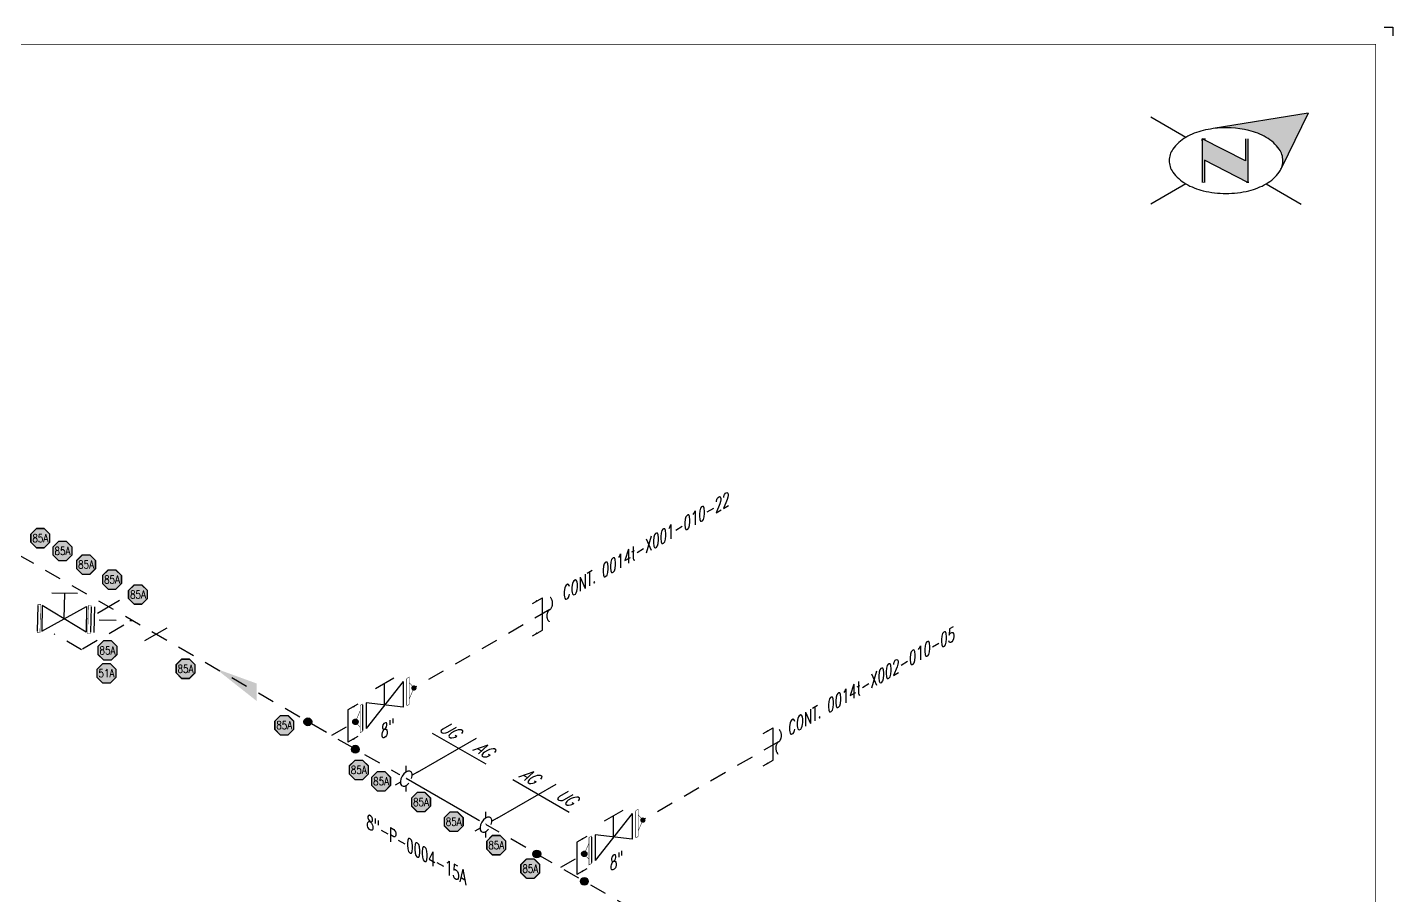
# Model space of a CAD drawing. Header units: inches. Extents: x 0.1 to 17.4, y 0.1 to 11.4.
# Drawn here: x 7.38 to 17.38, y 5.02 to 11.37 of the extents above; entities that cross this region are included whole.
import ezdxf
from ezdxf.enums import TextEntityAlignment as Align

# ---------------------------------------------------------------- set-up
doc = ezdxf.new("R2010")
doc.units = ezdxf.units.IN
doc.header["$MEASUREMENT"] = 0
doc.linetypes.add('HIDDEN2', pattern=[0.1875, 0.125, -0.0625])
for name, color, linetype in [('BORDER', 3, 'Continuous'), ('COMP', 1, 'Continuous'), ('Continuation', 7, 'Continuous'), ('DL', 20, 'Continuous'), ('EQUIP-ANNO', 150, 'Continuous'), ('FITTINGS', 4, 'Continuous'), ('FLOW', 1, 'Continuous'), ('PART_PCML', 7, 'Continuous'), ('PIPE-ANNO', 150, 'HIDDEN2'), ('TEXT', 7, 'Continuous'), ('UNAS.PIPE', 251, 'Continuous'), ('WELD POINTS', 41, 'Continuous'), ('Welds', 7, 'Continuous')]:
    doc.layers.add(name, color=color, linetype=linetype)
doc.layers.add('PIPE', color=7, linetype='Continuous', lineweight=30)
doc.styles.add('PART_Standard', font='romans', dxfattribs={"width": 0.8, "height": 0.09})
doc.styles.add('Richmond', font='arial.ttf')
doc.styles.add('SIMPLEX', font='ROMANS')
doc.dimstyles.new('Richmond', dxfattribs={"dimtxt": 0.18, "dimasz": 0.18, "dimexe": 0.18, "dimexo": 0.0625, "dimgap": 0.09, "dimtad": 0, "dimtih": 1, "dimtoh": 1, "dimdec": 4, "dimzin": 0, "dimdsep": 46, "dimtxsty": 'Richmond', "dimcen": 0.09, "dimadec": 0, "dimazin": 0, "dimtfac": 1, "dimtdec": 4, "dimtofl": 0, "dimtmove": 0, "dimatfit": 3, "dimfxl": 1, "dimtolj": 1, "dimtzin": 0, "dimarcsym": 0})

# ---------------------------------------------------------------- blocks, each defined once
blk = doc.blocks.new('north2')
at = {"layer": 'BORDER'}
for points in [[(-0.706, -0.7673, -0.156851), (-0.679, -0.8512, -0.095667), (-0.6893, -0.9048), (-0.4945, -0.5044), (-1.1905, -0.6173, -0.092194), (-0.9281, -0.6306, -0.072341), (-0.8009, -0.6813, -0.106617)], [(-0.9381, -1.0109), (-0.9364, -1.0092), (-0.9364, -0.6907), (-0.9524, -0.6907), (-0.9524, -0.8533), (-1.2701, -0.6907), (-1.2701, -0.7067), (-1.2701, -1.0118), (-1.254, -1.0118), (-1.254, -0.8492)]]:
    blk.add_hatch(color=7, dxfattribs=at).paths.add_polyline_path(points)
at = {"layer": 'BORDER', "color": 7}
for p, q in [((-1.3895, -0.6813), (-1.6462, -0.5331)), ((-0.4945, -0.5044), (-1.1905, -0.6173)), ((-0.4945, -0.5044), (-0.6893, -0.9048)), ((-1.2701, -0.6907), (-1.2701, -1.0118)), ((-0.9524, -0.8533), (-1.2701, -0.6907)), ((-1.2701, -0.7067), (-1.2701, -0.6907)), ((-1.262, -0.6907), (-1.246, -0.6907)), ((-0.9524, -0.6907), (-0.9524, -0.8533)), ((-0.9364, -0.6907), (-0.9364, -1.0118)), ((-0.9364, -1.0118), (-1.254, -0.8492)), ((-1.254, -0.8492), (-1.254, -1.0118)), ((-1.3895, -1.0211), (-1.6462, -1.1694)), ((-1.2603, -1.0109), (-1.262, -1.0092)), ((-0.9283, -1.0118), (-0.9444, -1.0118)), ((-0.8009, -1.0211), (-0.5441, -1.1694))]:
    blk.add_line(p, q, dxfattribs=at)
for centre, radius, start, end in [((-1.2376, -0.9443), 0.3037, 120, 144.34287), ((-1.1517, -1.0932), 0.4756, 103.44948, 120), ((-1.0952, -1.3294), 0.7185, 97.62035, 103.44948), ((-1.0952, -1.3294), 0.7185, 76.55052, 97.62035), ((-1.0387, -1.0932), 0.4756, 60, 76.55052), ((-0.9527, -0.9443), 0.3037, 35.65713, 60), ((-1.3674, -0.8512), 0.144, 144.34287, 180), ((-0.823, -0.8512), 0.144, 360, 35.65713), ((-1.3674, -0.8512), 0.144, 180, 215.65713), ((-0.823, -0.8512), 0.144, 337.57958, 360), ((-1.2376, -0.7582), 0.3037, 215.65713, 240), ((-0.9527, -0.7582), 0.3037, 300, 324.34287), ((-0.823, -0.8512), 0.144, 324.34287, 337.55468), ((-1.1517, -0.6093), 0.4756, 240, 256.55052), ((-1.0952, -0.373), 0.7185, 256.55052, 270), ((-1.0952, -0.373), 0.7185, 270, 283.44948), ((-1.0387, -0.6093), 0.4756, 283.44948, 300)]:
    blk.add_arc(centre, radius, start, end, dxfattribs=at)
blk = doc.blocks.new('A$C6804a2e5')
blk.add_blockref('north2', (0, 0))
blk = doc.blocks.new('A$C860dd1f6')
at = {"layer": 'PIPE'}
blk.add_blockref('A$C6804a2e5', (0, 0), dxfattribs=at)
blk = doc.blocks.new('Border')
at = {"layer": 'BORDER', "const_width": 0.005}
blk.add_lwpolyline([(0.25, 0.25), (17.25, 0.25), (17.25, 11.25), (0.25, 11.25)], close=True, dxfattribs=at)
blk = doc.blocks.new('3_VALVE_FLANGE_GATE_30')
at = {"color": 0, "linetype": 'ByBlock', "lineweight": -2}
blk.add_wipeout([(-0.1624, -0.1875), (-0.1353, -0.1719), (0, 0), (0.1353, -0.0156), (0.1624, 0), (0.1624, 0.1875), (0.1353, 0.1719), (0, 0), (-0.1353, 0.0156), (-0.1624, 0)], dxfattribs=at)
for p, q in [((0.1353, 0.1719), (-0.1353, -0.1719)), ((0.0677, 0.1953), (-0.0677, 0.1172)), ((0, 0), (0, 0.1563)), ((0.1353, 0.1719), (0.1353, -0.0156)), ((0.1624, 0.1875), (0.1624, 0)), ((-0.1624, 0), (-0.1624, -0.1875)), ((-0.1353, 0.0156), (-0.1353, -0.1719)), ((0.1353, -0.0156), (-0.1353, 0.0156))]:
    blk.add_line(p, q, dxfattribs=at)
blk = doc.blocks.new('AM9A04')
at = {"linetype": 'Continuous', "const_width": 0.01}
blk.add_lwpolyline([(0, -0.289), (0, 0.289), (-0.05, 0.318), (-0.05, -0.26)], close=True, dxfattribs=at)
at = {"const_width": 0.01}
blk.add_lwpolyline([(-0.05, -0.144), (-0.15, 0.087), (-0.05, 0.202)], dxfattribs=at)
blk = doc.blocks.new('1_Text_30')
at = {"layer": 'TEXT', "style": 'PART_Standard', "oblique": 30, "width": 0.8}
blk.add_attdef('TEXT', (0, 0), '', height=0.09, rotation=30, dxfattribs=at)
blk = doc.blocks.new('1_BREAK-PIPE_PIPE_00')
at = {"color": 0, "linetype": 'ByBlock', "lineweight": -2}
for centre, major_axis in [((0.03, -0.092), (0, 0.101)), ((-0.03, 0.092), (0, -0.101))]:
    blk.add_ellipse(centre, major_axis=major_axis, ratio=0.711978, start_param=0.427466, end_param=3.141593, dxfattribs=at)
blk = doc.blocks.new('1_Tilde_00')
at = {"layer": 'PIPE-ANNO', "xscale": -0.5000000000000001, "yscale": 0.5, "zscale": 0.5}
blk.add_blockref('1_BREAK-PIPE_PIPE_00', (0, 0), dxfattribs=at)
blk = doc.blocks.new('1_Cont_330')
at = {"layer": 'Continuation', "style": 'PART_Standard', "oblique": 330, "width": 0.8}
blk.add_attdef('CONT.', (0, 0), '', height=0.09, rotation=330, dxfattribs=at)
blk = doc.blocks.new('2_WELD_SINGLE_00')
at = {"linetype": 'ByBlock', "lineweight": -2}
h = blk.add_hatch(color=0, dxfattribs=at)
edge = h.paths.add_edge_path()
edge.add_arc((0, 0), 0.0286, 0, 360)
at = {"color": 0, "linetype": 'ByBlock', "lineweight": -2}
blk.add_circle((0, 0), 0.0286, dxfattribs=at)
blk = doc.blocks.new('*U19')
at = {"layer": 'WELD POINTS'}
for p, rotation in [((-0.174, 0.1004), 329.9999999999985), ((0.174, -0.1004), 60.00000000000217)]:
    blk.add_blockref('2_WELD_SINGLE_00', p, dxfattribs=dict(at, rotation=rotation))
blk = doc.blocks.new('3_VALVE_FLANGE_GATE_00')
at = {"color": 0, "linetype": 'ByBlock', "lineweight": -2}
blk.add_line((-0.0938, 0.1875), (0.0938, 0.1875), dxfattribs=at)
blk.add_wipeout([(-0.1949, -0.0938), (-0.1624, -0.0938), (0, 0), (0.1624, -0.0938), (0.1949, -0.0938), (0.1949, 0.0938), (0.1624, 0.0938), (0, 0), (-0.1624, 0.0938), (-0.1949, 0.0938)], dxfattribs=at)
for p, q in [((0, 0), (0, 0.1875)), ((-0.1949, 0.0938), (-0.1949, -0.0938)), ((-0.1624, 0.0938), (-0.1624, -0.0938)), ((-0.1624, -0.0938), (0.1624, 0.0938)), ((0.1624, -0.0938), (-0.1624, 0.0938)), ((0.1624, 0.0938), (0.1624, -0.0938)), ((0.1949, 0.0938), (0.1949, -0.0938))]:
    blk.add_line(p, q, dxfattribs=at)
blk = doc.blocks.new('1_ARROW_FLOW_30')
at = {"color": 0, "linetype": 'ByBlock'}
blk.add_solid([(-0.15, -0.1505), (0.15, 0.0866), (-0.15, -0.0227)], dxfattribs=at)
blk = doc.blocks.new('AG UG SYMBOL')
blk.add_wipeout([(0, 0), (-0.0315, -0.0546), (0.0315, -0.0546)]).dxf.layer = 'FITTINGS'
at = {"layer": 'FITTINGS', "linetype": 'ByBlock', "lineweight": -2}
for p, q in [((-0.0812, 0.0469), (-0.0433, 0.025)), ((0.0812, 0.0469), (0.0433, 0.025)), ((-0.0433, -0.025), (-0.0812, -0.0469)), ((0.0433, -0.025), (0.0812, -0.0469))]:
    blk.add_line(p, q, dxfattribs=at)
at = {"layer": 'FITTINGS'}
blk.add_ellipse((0, 0), major_axis=(-0.0612, 0), ratio=0.57735, start_param=5.03414, end_param=10.673824, dxfattribs=at)
blk = doc.blocks.new('*U31')
at = {"layer": 'PIPE-ANNO', "linetype": 'Continuous'}
for p, q in [((0.0866, 0.05), (0.5196, 0.3)), ((0.2019, 0.3334), (0.6155, 0.0946))]:
    blk.add_line(p, q, dxfattribs=at)
at = {"layer": 'TEXT', "style": 'PART_Standard', "oblique": 30, "width": 0.8}
blk.add_attdef('SPEC_2_30/30', text='', height=0.09, rotation=330, dxfattribs=at).set_placement((0.6215, 0.1335), align=Align.RIGHT)
blk.add_attdef('SPEC_1_30/30', (0.2416, 0.3528), '', height=0.09, rotation=330, dxfattribs=at)
blk = doc.blocks.new('*U32')
at = {"layer": 'PIPE-ANNO', "linetype": 'Continuous'}
for p, q in [((0.0866, 0.05), (0.5196, 0.3)), ((0.1959, 0.3369), (0.5867, 0.1113))]:
    blk.add_line(p, q, dxfattribs=at)
at = {"layer": 'TEXT', "style": 'PART_Standard', "oblique": 30, "width": 0.8}
blk.add_attdef('SPEC_2_30/30', text='', height=0.09, rotation=330, dxfattribs=at).set_placement((0.5926, 0.1502), align=Align.RIGHT)
blk.add_attdef('SPEC_1_30/30', (0.2355, 0.3563), '', height=0.09, rotation=330, dxfattribs=at)
blk = doc.blocks.new('PART_PCML')
blk.add_hatch(color=0).paths.add_polyline_path([(-0.0699, -0.029), (-0.029, -0.0699), (0.029, -0.0699), (0.0699, -0.029), (0.0699, 0.029), (0.029, 0.0699), (-0.029, 0.0699), (-0.0699, 0.029)])
at = {"color": 7, "const_width": 0.009}
blk.add_lwpolyline([(-0.0699, 0.029), (-0.029, 0.0699), (0.029, 0.0699), (0.0699, 0.029), (0.0699, -0.029), (0.029, -0.0699), (-0.029, -0.0699), (-0.0699, -0.029), (-0.0699, 0.029), (-0.029, 0.0699)], dxfattribs=at)
at = {"color": 18, "true_color": 0x000000}
blk.add_lwpolyline([(-0.029, 0.0699), (-0.0699, 0.029), (-0.0699, -0.029), (-0.029, -0.0699), (0.029, -0.0699), (0.0699, -0.029), (0.0699, 0.029), (0.029, 0.0699)], close=True, dxfattribs=at)
at = {"color": 7, "true_color": 0xffffff, "style": 'SIMPLEX', "width": 0.8, "flags": 1}
for tag, p in [('CIRCUIT', (-0.0939, 0.0889)), ('DM', (-0.0527, -0.1332)), ('TYPE', (-0.0749, -0.2043))]:
    blk.add_attdef(tag, p, '', height=0.0586, dxfattribs=at)
at = {"color": 7, "true_color": 0xffffff, "style": 'SIMPLEX', "width": 0.8}
blk.add_attdef('DMDISP', text='', height=0.0586, dxfattribs=at).set_placement((0, 0), align=Align.MIDDLE_CENTER)
blk = doc.blocks.new('*U48')
at = {"layer": 'DL', "color": 20, "linetype": 'ByBlock', "ltscale": 0.7}
blk.add_line((0.0541, -0.1497), (0.0541, 0.0873), dxfattribs=at)
for points in [[(0.1257, 0.046), (0.0541, 0.0873)], [(0.1257, -0.191), (0.0541, -0.1497)]]:
    blk.add_leader(points, dimstyle='Richmond', override={"dimasz": 0.04, "dimgap": 0.09, "dimtad": 0}, dxfattribs=at)
blk = doc.blocks.new('*U61')
at = {"color": 20, "linetype": 'ByBlock', "ltscale": 0.7}
blk.add_line((-0.0541, -0.1498), (-0.0541, 0.0873), dxfattribs=at)
for points in [[(-0.1257, 0.0459), (-0.0541, 0.0873)], [(-0.1257, -0.191), (-0.0541, -0.1498)]]:
    blk.add_leader(points, dimstyle='Richmond', override={"dimasz": 0.04, "dimgap": 0.09, "dimtad": 0}, dxfattribs=at)

msp = doc.modelspace()

# ---------------------------------------------------------------- linework, layer by layer
for p, q in [((17.3125, 11.375), (17.375, 11.375)), ((17.375, 11.375), (17.375, 11.3125))]:
    msp.add_line(p, q)
at = {"layer": 'EQUIP-ANNO', "linetype": 'HIDDEN2'}
for p, q in [((7.7748, 6.8163), (7.5739, 6.9323)), ((8.0854, 6.9956), (7.7748, 6.8163))]:
    msp.add_line(p, q, dxfattribs=at)
at = {"layer": 'FITTINGS', "linetype": 'ByBlock', "lineweight": -2}
msp.add_line((8.2393, 6.8836), (8.4017, 6.9774), dxfattribs=at)
at = {"layer": 'PIPE', "linetype": 'HIDDEN2'}
for p, q in [((10.1528, 5.8726), (6.6295, 7.9068)), ((7.4531, 7.0465), (8.1465, 7.0309)), ((9.9082, 6.3626), (9.6062, 6.1882)), ((11.8064, 4.9179), (10.7364, 5.5357)), ((11.5842, 5.3949), (11.2822, 5.2206))]:
    msp.add_line(p, q, dxfattribs=at)
at = {"layer": 'PIPE'}
msp.add_line((10.7364, 5.5357), (10.1528, 5.8726), dxfattribs=at)
at = {"layer": 'UNAS.PIPE', "linetype": 'HIDDEN2'}
for p, q in [((11.2031, 7.1102), (10.1298, 6.4906)), ((12.8791, 6.1426), (11.8058, 5.5229))]:
    msp.add_line(p, q, dxfattribs=at)

# ---------------------------------------------------------------- block references
at = {"layer": 'BORDER'}
for name, p in [('Border', (0, 0)), ('A$C860dd1f6', (17.25, 11.25))]:
    msp.add_blockref(name, p, dxfattribs=at)
at = {"layer": 'Continuation'}
ref = msp.add_blockref('1_Cont_330', (11.2997, 7.172), dxfattribs=at)
ref.add_attrib('CONT.', 'CONT. 0014t-X001-010-22', (11.2997, 7.172), dxfattribs={"height": 0.09, "rotation": 30, "style": 'PART_Standard', "oblique": 30, "width": 0.8})
ref = msp.add_blockref('1_Cont_330', (12.9495, 6.1832), dxfattribs=at)
ref.add_attrib('CONT.', 'CONT. 0014t-X002-010-05', (12.9495, 6.1832), dxfattribs={"height": 0.09, "rotation": 30, "style": 'PART_Standard', "oblique": 30, "width": 0.8})
at = {"layer": 'DL'}
for p in [(11.2031, 7.1102), (12.8924, 6.1572)]:
    msp.add_blockref('*U61', p, dxfattribs=at)
at = {"layer": 'FLOW', "xscale": -1}
msp.add_blockref('1_ARROW_FLOW_30', (8.9065, 6.5922), dxfattribs=at)
at = {"layer": 'PART_PCML', "color": 13}
for p in [(7.4733, 7.6333), (7.6357, 7.5396), (7.8083, 7.4399), (7.9983, 7.3302), (8.1884, 7.2205), (7.9651, 6.8116), (8.5367, 6.6769), (9.2592, 6.2633), (9.8051, 5.9363), (10.5, 5.5569), (11.0609, 5.2131)]:
    msp.add_blockref('PART_PCML', p, dxfattribs=at).add_auto_attribs({'DMDISP': '85A'})
at = {"layer": 'PART_PCML', "color": 96}
msp.add_blockref('PART_PCML', (7.9576, 6.6439), dxfattribs=at).add_auto_attribs({'DMDISP': '51A'})
at = {"layer": 'PIPE-ANNO', "xscale": -1}
for p in [(11.2031, 7.1102), (12.8791, 6.1426)]:
    msp.add_blockref('1_Tilde_00', p, dxfattribs=at)
at = {"layer": 'TEXT'}
msp.add_blockref('1_Text_30', (9.9679, 6.1592), dxfattribs=at).add_auto_attribs({'TEXT': '8"'})
ref = msp.add_blockref('1_Text_30', (9.8617, 5.5124), dxfattribs=at)
ref.add_attrib('TEXT', '8"-P-0004-15A', (9.8617, 5.5124), dxfattribs={"height": 0.09, "rotation": 330, "style": 'PART_Standard', "oblique": 330, "width": 0.8})

# ---------------------------------------------------------------- next in the draw order: block references
at = {"layer": 'FITTINGS', "xscale": -1, "rotation": 358.7109062789698}
msp.add_blockref('3_VALVE_FLANGE_GATE_00', (7.6479, 7.0422), dxfattribs=at)
at = {"layer": 'FITTINGS', "rotation": 240.0000000000006}
for p in [(10.1528, 5.8726), (10.7364, 5.5357)]:
    msp.add_blockref('AG UG SYMBOL', p, dxfattribs=at)
at = {"layer": 'FITTINGS'}
msp.add_blockref('3_VALVE_FLANGE_GATE_30', (11.6705, 5.4448), dxfattribs=at)

# ---------------------------------------------------------------- next in the draw order: wipeouts: each hides what was drawn before it
at = {"linetype": 'HIDDEN2'}
msp.add_wipeout([(9.7801, 6.2887), (9.8148, 6.2486), (9.8148, 6.2086), (9.8321, 6.2186), (9.8321, 6.4187), (9.8148, 6.4087), (9.8148, 6.3687)], dxfattribs=at).dxf.layer = 'UNAS.PIPE'

# ---------------------------------------------------------------- next in the draw order: linework, layer by layer
at = {"layer": 'COMP', "linetype": 'Continuous', "const_width": 0.00347}
for points in [[(7.4508, 6.9436), (7.4554, 7.1495), (7.4754, 7.149), (7.4708, 6.9432)], [(7.8204, 6.9353), (7.825, 7.1411), (7.845, 7.1407), (7.8404, 6.9349)]]:
    msp.add_lwpolyline(points, close=True, dxfattribs=at)
at = {"layer": 'FITTINGS', "linetype": 'ByBlock', "lineweight": -2}
for p, q in [((7.8678, 6.9434), (7.8721, 7.1309)), ((7.8914, 7.0845), (8.0537, 7.1783))]:
    msp.add_line(p, q, dxfattribs=at)

# ---------------------------------------------------------------- next in the draw order: block references
at = {"layer": 'PART_PCML', "color": 13}
for p in [(9.9684, 5.8529), (10.2608, 5.701), (10.8118, 5.3853)]:
    msp.add_blockref('PART_PCML', p, dxfattribs=at).add_auto_attribs({'DMDISP': '85A'})
at = {"layer": 'PIPE-ANNO'}
for name, p, values in [('*U32', (10.1474, 5.8695), {'SPEC_1_30/30': 'UG', 'SPEC_2_30/30': 'AG'}), ('*U31', (10.731, 5.5325), {'SPEC_1_30/30': 'AG', 'SPEC_2_30/30': 'UG'})]:
    msp.add_blockref(name, p, dxfattribs=at).add_auto_attribs(values)
at = {"layer": 'TEXT'}
msp.add_blockref('1_Text_30', (11.6439, 5.1916), dxfattribs=at).add_auto_attribs({'TEXT': '8"'})
at = {"layer": 'WELD POINTS'}
msp.add_blockref('*U19', (9.6062, 6.1882), dxfattribs=at)

# ---------------------------------------------------------------- next in the draw order: wipeouts: each hides what was drawn before it
at = {"linetype": 'HIDDEN2'}
for points in [[(11.8849, 5.5686), (11.8502, 5.6086), (11.8502, 5.6486), (11.8329, 5.6386), (11.8329, 5.4385), (11.8502, 5.4485), (11.8502, 5.4885)], [(11.4561, 5.321), (11.4908, 5.281), (11.4908, 5.241), (11.5081, 5.251), (11.5081, 5.4511), (11.4908, 5.4411), (11.4908, 5.4011)]]:
    msp.add_wipeout(points, dxfattribs=at).dxf.layer = 'UNAS.PIPE'

# ---------------------------------------------------------------- next in the draw order: hatches: boundary and pattern name
at = {"layer": 'UNAS.PIPE', "linetype": 'HIDDEN2'}
h = msp.add_hatch(color=256, dxfattribs=at)
h.dxf.hatch_style = 1
h.paths.add_polyline_path([(11.9044, 5.5686, 1), (11.8654, 5.5686, 1)])
at = {"layer": 'Welds', "linetype": 'HIDDEN2'}
h = msp.add_hatch(color=256, dxfattribs=at)
h.dxf.hatch_style = 1
h.paths.add_polyline_path([(11.4756, 5.321, 1), (11.4366, 5.321, 1)])

# ---------------------------------------------------------------- next in the draw order: linework, layer by layer
msp.add_circle((11.4561, 5.321), 0.0195, dxfattribs=at)

# ---------------------------------------------------------------- next in the draw order: block references
at = {"layer": 'COMP', "linetype": 'HIDDEN2', "xscale": -0.3466300616258731, "yscale": 0.3466300616258731, "zscale": 0.3466300616258731, "rotation": 180}
msp.add_blockref('AM9A04', (11.5081, 5.351), dxfattribs=at)
at = {"layer": 'DL', "xscale": -1, "rotation": 180}
msp.add_blockref('*U48', (11.3479, 5.2585), dxfattribs=at)
at = {"layer": 'FITTINGS'}
msp.add_blockref('3_VALVE_FLANGE_GATE_30', (9.9945, 6.4124), dxfattribs=at)
at = {"layer": 'UNAS.PIPE', "linetype": 'HIDDEN2', "xscale": -0.3466300616258731, "yscale": 0.3466300616258731, "zscale": 0.3466300616258731}
msp.add_blockref('AM9A04', (11.8329, 5.5385), dxfattribs=at)
at = {"layer": 'WELD POINTS'}
msp.add_blockref('*U19', (11.2822, 5.2206), dxfattribs=at)

# ---------------------------------------------------------------- next in the draw order: hatches: boundary and pattern name
at = {"layer": 'Welds', "linetype": 'HIDDEN2'}
h = msp.add_hatch(color=256, dxfattribs=at)
h.dxf.hatch_style = 1
h.paths.add_polyline_path([(9.7996, 6.2887, 1), (9.7606, 6.2887, 1)])

# ---------------------------------------------------------------- next in the draw order: linework, layer by layer
msp.add_circle((9.7801, 6.2887), 0.0195, dxfattribs=at)

# ---------------------------------------------------------------- next in the draw order: block references
at = {"layer": 'COMP', "linetype": 'HIDDEN2', "xscale": -0.3466300616258731, "yscale": 0.3466300616258731, "zscale": 0.3466300616258731, "rotation": 180}
msp.add_blockref('AM9A04', (9.8321, 6.3187), dxfattribs=at)
at = {"layer": 'DL', "xscale": -1, "rotation": 180}
msp.add_blockref('*U48', (9.6719, 6.2262), dxfattribs=at)

# ---------------------------------------------------------------- next in the draw order: wipeouts: each hides what was drawn before it
at = {"linetype": 'HIDDEN2'}
msp.add_wipeout([(10.2089, 6.5362), (10.1742, 6.5762), (10.1742, 6.6163), (10.1569, 6.6062), (10.1569, 6.4061), (10.1742, 6.4161), (10.1742, 6.4561)], dxfattribs=at).dxf.layer = 'UNAS.PIPE'

# ---------------------------------------------------------------- next in the draw order: hatches: boundary and pattern name
at = {"layer": 'UNAS.PIPE', "linetype": 'HIDDEN2'}
h = msp.add_hatch(color=256, dxfattribs=at)
h.dxf.hatch_style = 1
h.paths.add_polyline_path([(10.2284, 6.5362, 1), (10.1894, 6.5362, 1)])

# ---------------------------------------------------------------- next in the draw order: block references
at = {"layer": 'UNAS.PIPE', "linetype": 'HIDDEN2', "xscale": -0.3466300616258731, "yscale": 0.3466300616258731, "zscale": 0.3466300616258731}
msp.add_blockref('AM9A04', (10.1569, 6.5062), dxfattribs=at)

doc.saveas('drawing.dxf')
